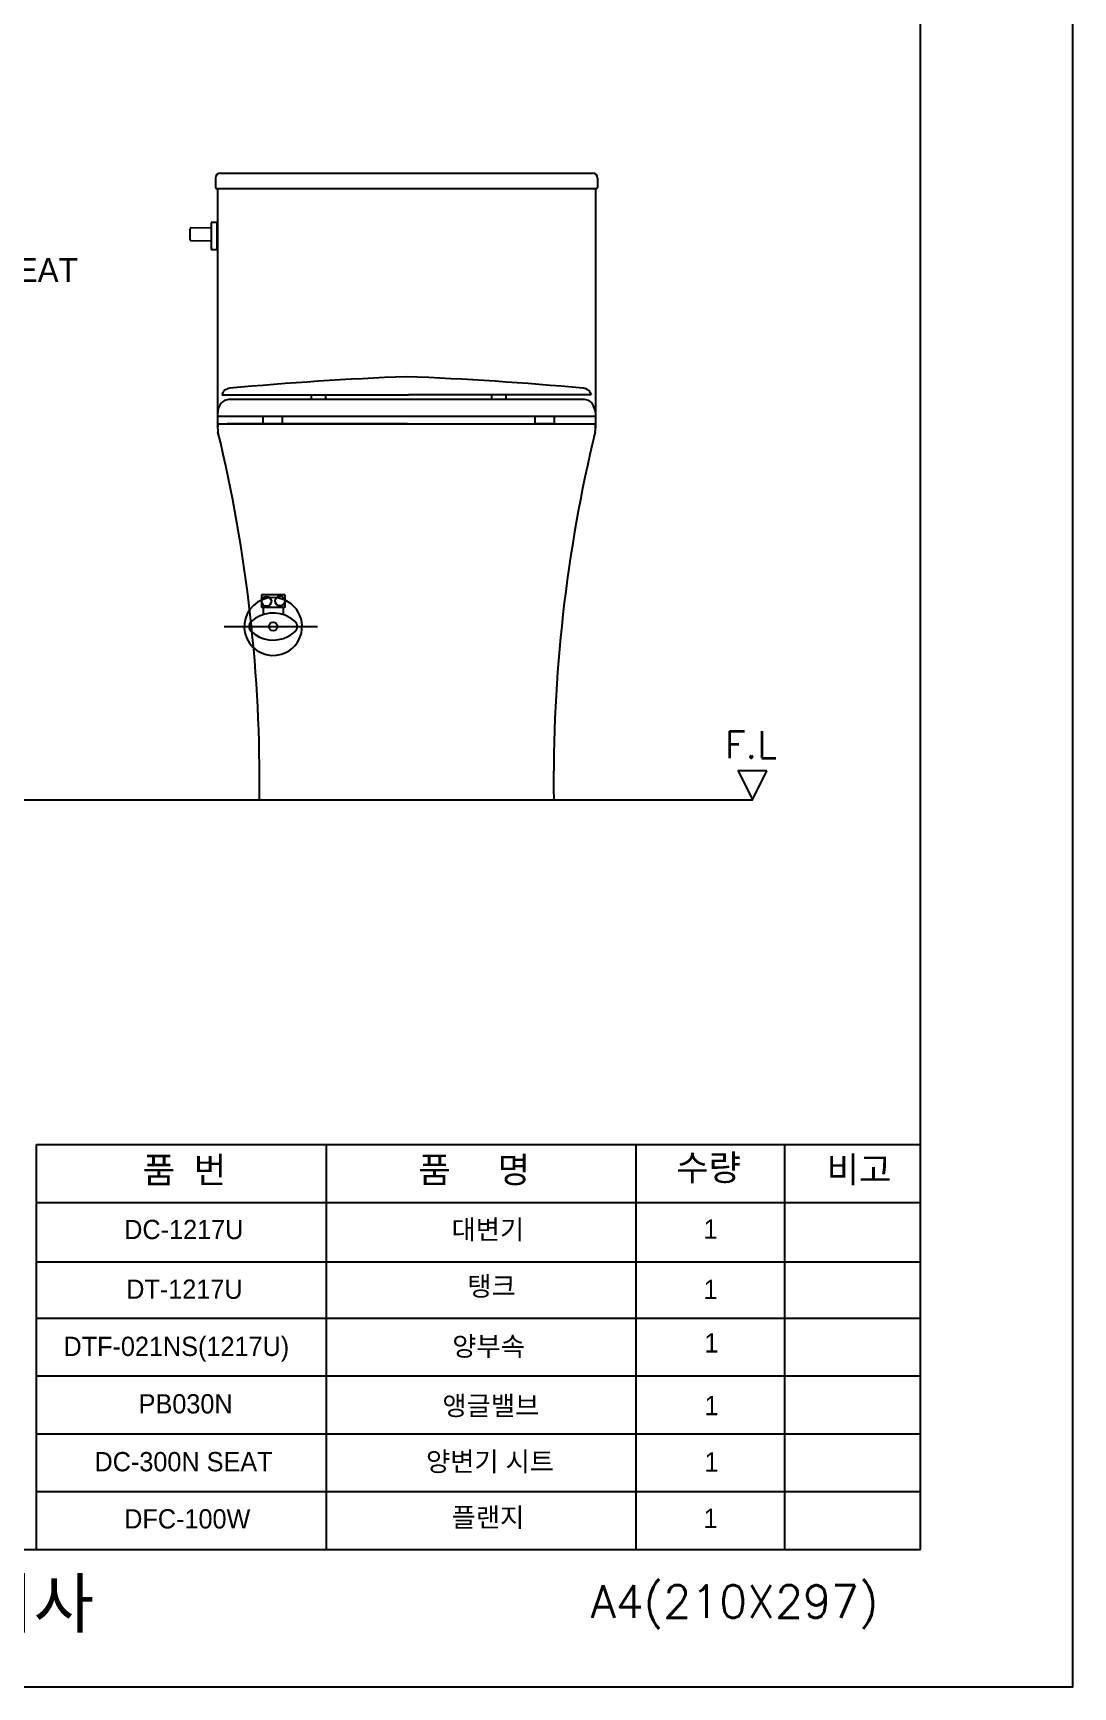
# Model space of a CAD drawing. Extents: x 69352 to 71778, y 58037 to 61467.
# Drawn here: x 70699 to 71778, y 58037 to 59752 of the extents above; entities that cross this region are included whole.
import ezdxf
from ezdxf.lldxf.tags import DXFTag

# ---------------------------------------------------------------- set-up
doc = ezdxf.new("R2010")
doc.units = 0
doc.header["$MEASUREMENT"] = 0
doc.layers.get('0').update_dxf_attribs({"linetype": 'CONTINUOUS'})
doc.layers.add('AM_6', color=2, linetype='CONTINUOUS', lineweight=30)
for name, color, linetype in [('CENTER', 1, 'CONTINUOUS'), ('DEFAULT', 7, 'CONTINUOUS'), ('Dim', 4, 'CONTINUOUS'), ('FAUCET', 4, 'CONTINUOUS'), ('LAYER_02', 7, 'CONTINUOUS'), ('LINE', 7, 'CONTINUOUS'), ('MAIN', 7, 'CONTINUOUS'), ('YA', 7, 'CONTINUOUS')]:
    doc.layers.add(name, color=color, linetype=linetype)
doc.styles.add('h', font='', dxfattribs={"height": 30})
doc.styles.get("Standard").update_dxf_attribs({"font": 'txt.shx', "bigfont": 'ghs.shx'})
doc.styles.add('스타일1', font='txt.shx', dxfattribs={"bigfont": 'ghs.shx'})
doc.styles.get('h').set_extended_font_data('Haansoft Batang')
tags = doc.linetypes.add('Amconstr', pattern=[9999, 9999, 0]).pattern_tags.tags
tags[6:7] = [DXFTag(74, 4), DXFTag(75, 0), DXFTag(340, '0'), DXFTag(46, 1.0), DXFTag(50, 0.0), DXFTag(44, 0.0), DXFTag(45, 0.0)]
tags[4:5] = [DXFTag(74, 4), DXFTag(75, 0), DXFTag(340, '0'), DXFTag(46, 1.0), DXFTag(50, 0.0), DXFTag(44, 0.0), DXFTag(45, 0.0)]

msp = doc.modelspace()

# ---------------------------------------------------------------- linework, layer by layer
for p, q in [((70890.2, 59555.6), (70890.2, 59527.2)), ((70890.2, 59553.9), (70890.9, 59553.9)), ((70890.2, 59553.1), (70890.9, 59553)), ((70890.2, 59529), (70890.9, 59529)), ((70890.2, 59528.2), (70890.9, 59528.2))]:
    msp.add_line(p, q)
at = {"layer": 'CENTER', "color": 0}
msp.add_line((70897.7, 59136.3), (70994.4, 59136.3), dxfattribs=at)
at = {"layer": 'DEFAULT', "color": 7}
msp.add_line((69908.5, 58956.6), (71445.6, 58956.6), dxfattribs=at)
at = {"layer": 'Dim', "color": 7}
for p, q in [((70893.8, 59606.6), (71279.8, 59606.6)), ((70888.8, 59601.3), (70888.8, 59591.5)), ((70889.7, 59590.7), (71284, 59590.7)), ((71284.8, 59601.3), (71284.8, 59591.5)), ((70884.3, 59554.6), (70884.3, 59528.2)), ((70885.3, 59555.6), (70890.2, 59555.6)), ((70862.3, 59537.5), (70862.3, 59548.9)), ((70885.3, 59527.2), (70890.2, 59527.2)), ((70891, 59354.6), (71282.8, 59354.6)), ((70891.6, 59346.6), (71282.1, 59346.6))]:
    msp.add_line(p, q, dxfattribs=at)
at = {"layer": 'Dim', "color": 0}
for p, q in [((70890.9, 59590.7), (70890.9, 59342.2)), ((71282.8, 59590.7), (71282.8, 59342.2)), ((70703.2, 58599.1), (71619.7, 58599.1)), ((71003.5, 58599.1), (71003.5, 58179.1)), ((71324.7, 58599.1), (71324.7, 58179.1)), ((71478.7, 58599.1), (71478.7, 58179.1)), ((70703.2, 58539.1), (71619.7, 58539.1)), ((70703.2, 58477.3), (71619.7, 58477.3)), ((70703.2, 58419.1), (71619.7, 58419.1)), ((70703.2, 58359.1), (71619.7, 58359.1)), ((70703.2, 58299.1), (71619.7, 58299.1))]:
    msp.add_line(p, q, dxfattribs=at)
at = {"layer": 'Dim', "color": 7}
for centre, radius, start, end in [((70885.3, 59554.6), 1, 90, 180), ((70863.3, 59548.9), 1, 90.3164, 180), ((70863.3, 59537.5), 1, 180, 269.6836), ((70885.3, 59528.2), 1, 180, 270), ((70900.9, 59358), 10, 159.22, 180), ((71272.8, 59358), 10, 360, 20.78)]:
    msp.add_arc(centre, radius, start, end, dxfattribs=at)
at = {"layer": 'FAUCET', "color": 0}
for p, q in [((70863.3, 59549.9), (70884.3, 59550.1)), ((70863.3, 59536.5), (70884.3, 59536.3))]:
    msp.add_line(p, q, dxfattribs=at)
at = {"layer": 'LINE', "linetype": 'Amconstr'}
for p, q in [((71619.7, 58179.1), (71619.7, 61347.1)), ((70631.2, 58179.1), (70703.2, 58179.1))]:
    msp.add_line(p, q, dxfattribs=at)
at = {"layer": 'MAIN', "color": 7}
for p, q in [((70891.5, 59361.5), (70892.9, 59365.1)), ((70895.5, 59377.1), (70895.3, 59376.6)), ((70895.3, 59376.6), (71088.8, 59376.6)), ((71271.4, 59371.6), (70902.3, 59371.6)), ((70987.8, 59376.6), (70987.8, 59371.6)), ((71002.8, 59376.6), (71002.8, 59371.6)), ((71278.4, 59376.6), (71088.8, 59376.6)), ((71174.9, 59376.6), (71174.9, 59371.6)), ((71174.9, 59376.6), (71174.9, 59371.6)), ((71189.9, 59376.6), (71189.9, 59371.6)), ((71189.9, 59376.6), (71189.9, 59371.6)), ((71278.2, 59377.1), (71278.4, 59376.6)), ((71282.1, 59361.5), (71280.8, 59365.1)), ((71087.8, 59346.6), (70900.8, 59346.6)), ((70937.8, 59354.6), (70937.8, 59346.6)), ((70937.8, 59346.6), (70957.8, 59346.6)), ((70957.8, 59354.6), (70957.8, 59346.6)), ((71219.9, 59354.6), (71219.9, 59346.6)), ((71219.9, 59354.6), (71219.9, 59346.6)), ((71239.9, 59346.6), (71219.9, 59346.6)), ((71239.9, 59354.6), (71239.9, 59346.6)), ((71239.9, 59354.6), (71239.9, 59346.6)), ((70960.5, 59169.1), (70936.5, 59169.1)), ((70936.5, 59169.1), (70936.5, 59156.1)), ((70960.5, 59169.1), (70960.5, 59156.1)), ((70960.5, 59156.1), (70936.5, 59156.1)), ((70938, 59156.1), (70938, 59148.6)), ((70959, 59156.1), (70959, 59148.6))]:
    msp.add_line(p, q, dxfattribs=at)
at = {"layer": 'MAIN', "color": 0}
msp.add_lwpolyline([(71460.6, 58986.6), (71430.6, 58986.6), (71445.6, 58956.6), (71460.6, 58986.6)], dxfattribs=at)
at = {"layer": 'MAIN', "color": 7}
for centre, radius in [((70941.6, 59162.5), 5), ((70955.5, 59162.7), 5), ((70948.5, 59136.3), 4.5)]:
    msp.add_circle(centre, radius, dxfattribs=at)
at = {"layer": 'MAIN', "color": 0}
for centre, radius, start, end in [((70894, 59601.4), 5.18, 92.0028, 181.6363), ((71279.7, 59601.4), 5.18, 358.3637, 87.9972), ((70889.7, 59591.6), 0.869, 185.5587, 268.702), ((71284, 59591.6), 0.869, 271.298, 354.4413), ((70891.1, 59354.8), 0.234, 197.8602, 252.5669), ((70913.3, 59342.3), 22.4, 169.6128, 190.1532), ((70891.6, 59346.3), 0.336, 94.4652, 167.8132), ((71282.1, 59346.3), 0.336, 12.1868, 85.5348), ((71260.4, 59342.3), 22.4, 349.8468, 10.3872), ((69393.6, 58976.3), 1540.8, 359.2666, 13.5906), ((72780.1, 58976.3), 1540.8, 166.4094, 180.7334)]:
    msp.add_arc(centre, radius, start, end, dxfattribs=at)
at = {"layer": 'MAIN', "color": 7}
for centre, radius, start, end in [((70905, 59374), 10, 130.4333, 161.5651), ((70904.4, 59373.5), 10, 95.2253, 126.4059), ((71227, 55846.7), 3551.5, 92.2612, 95.2253), ((70946.7, 55846.7), 3551.5, 84.7747, 87.7388), ((71269.3, 59373.5), 10, 53.5941, 84.7747), ((71268.7, 59374), 10, 18.4349, 49.5667), ((70902.3, 59361.6), 10, 90, 159.22), ((71271.4, 59361.6), 10, 20.78, 90), ((70948.5, 59136.3), 30, 51.2114, 297.1005), ((70948.5, 59136.3), 30, 297.1005, 51.2114), ((70930.5, 59136.3), 7, 132.501, 227.499), ((70948.5, 59116.7), 33.6, 58.9741, 132.501), ((70948.5, 59116.7), 33.6, 47.499, 58.9741), ((70966.5, 59136.3), 7, 312.501, 47.499), ((70948.5, 59155.9), 33.6, 227.499, 297.1391), ((70948.5, 59155.9), 33.6, 297.1391, 312.501)]:
    msp.add_arc(centre, radius, start, end, dxfattribs=at)
at = {"layer": 'YA', "color": 7}
for p, q in [((70703.2, 58179.1), (70703.2, 58599.1)), ((70703.2, 58239.1), (71619.7, 58239.1)), ((70703.2, 58179.1), (71619.7, 58179.1))]:
    msp.add_line(p, q, dxfattribs=at)
at = {"layer": 'YA', "color": 0}
msp.add_lwpolyline([(69352.4, 58036.6), (71777.9, 58036.6), (71777.9, 61466.9), (69352.4, 61466.9)], close=True, dxfattribs=at)

# ---------------------------------------------------------------- texts
at = {"layer": 'AM_6', "color": 0, "insert": (70515.2, 59505.8), "char_height": 25, "attachment_point": 4, "style": 'h'}
msp.add_mtext('{\\fGulim|b0|i0|c129|p50;DC-300N SEAT}', dxfattribs=at)
at = {"layer": 'Dim', "color": 0, "attachment_point": 1, "style": '스타일1'}
for s, insert, char_height in [('{\\fGulim|b0|i0|c129|p50;수량}', (71366.5, 58588.5), 26.746), ('{\\fGulim|b0|i0|c129|p50;품  번}', (70813.2, 58586.1), 26.746), ('{\\fGulim|b0|i0|c129|p50;품     명}', (71099.1, 58586.3), 26.746), ('{\\fGulim|b0|i0|c129|p50;비고}', (71522.5, 58586.5), 26.746), ('{\\fGulim|b0|i0|c129|p50;1\\P}', (71394.8, 58521.4), 20), ('{\\fGulim|b0|i0|c129|p50;1\\P}', (71394.8, 58458.8), 20), ('{\\fGulim|b0|i0|c129|p50;1\\P}', (71395.7, 58403.4), 20), ('{\\fGulim|b0|i0|c129|p50;1\\P}', (71395.8, 58338.4), 20), ('{\\fGulim|b0|i0|c129|p50;1\\P}', (71395.8, 58279.9), 20), ('{\\fGulim|b0|i0|c129|p50;1\\P}', (71394.8, 58221.4), 20)]:
    msp.add_mtext(s, dxfattribs=dict(at, insert=insert, char_height=char_height))
for s, insert, char_height, width in [('{\\fGulim|b0|i0|c129|p50;대변기}', (71133.5, 58521), 20, 147), ('{\\fGulim|b0|i0|c129|p50;DC-1217U}', (70794, 58521), 20, 147), ('{\\fGulim|b0|i0|c129|p50;DT-1217U}', (70796.1, 58459.1), 20, 147), ('{\\fGulim|b0|i0|c129|p50;탱크}', (71149.9, 58462.2), 20, 147), ('{\\fGulim|b0|i0|c129|p50;양부속}', (71134.2, 58399.9), 20, 290), ('{\\fGulim|b0|i0|c129|p50;DTF-021NS(1217U)}', (70731, 58399.8), 20, 147), ('{\\fGulim|b0|i0|c129|p50;PB030N }', (70809, 58340.2), 20, 220.877), ('{\\fGulim|b0|i0|c129|p50;앵글밸브}', (71124, 58338.3), 20, 315), ('{\\fGulim|b0|i0|c129|p50;양변기 시트}', (71107, 58280.3), 20, 212), ('{\\fGulim|b0|i0|c129|p50;DC-300N SEAT}', (70763.2, 58280.2), 20, 220.877), ('{\\fGulim|b0|i0|c129|p50;DFC-100W}', (70794, 58220.9), 20, 147), ('{\\fGulim|b0|i0|c129|p50;플랜지}', (71133.6, 58222.5), 20, 212), ('{\\fGulim|b0|i0|c129|p50;       대림통상주식회사\\P}', (70133.7, 58148.3), 50, 1090)]:
    msp.add_mtext(s, dxfattribs=dict(at, insert=insert, char_height=char_height, width=width))
at = {"layer": 'LAYER_02', "color": 0}
msp.add_text('F.L', height=27.99, dxfattribs=at).set_placement((71416.9, 58999.7))
at = {"layer": 'YA', "color": 7}
msp.add_text('A4(210X297)', height=33.819, dxfattribs=at).set_placement((71277.7, 58108.2))

doc.saveas('drawing.dxf')
